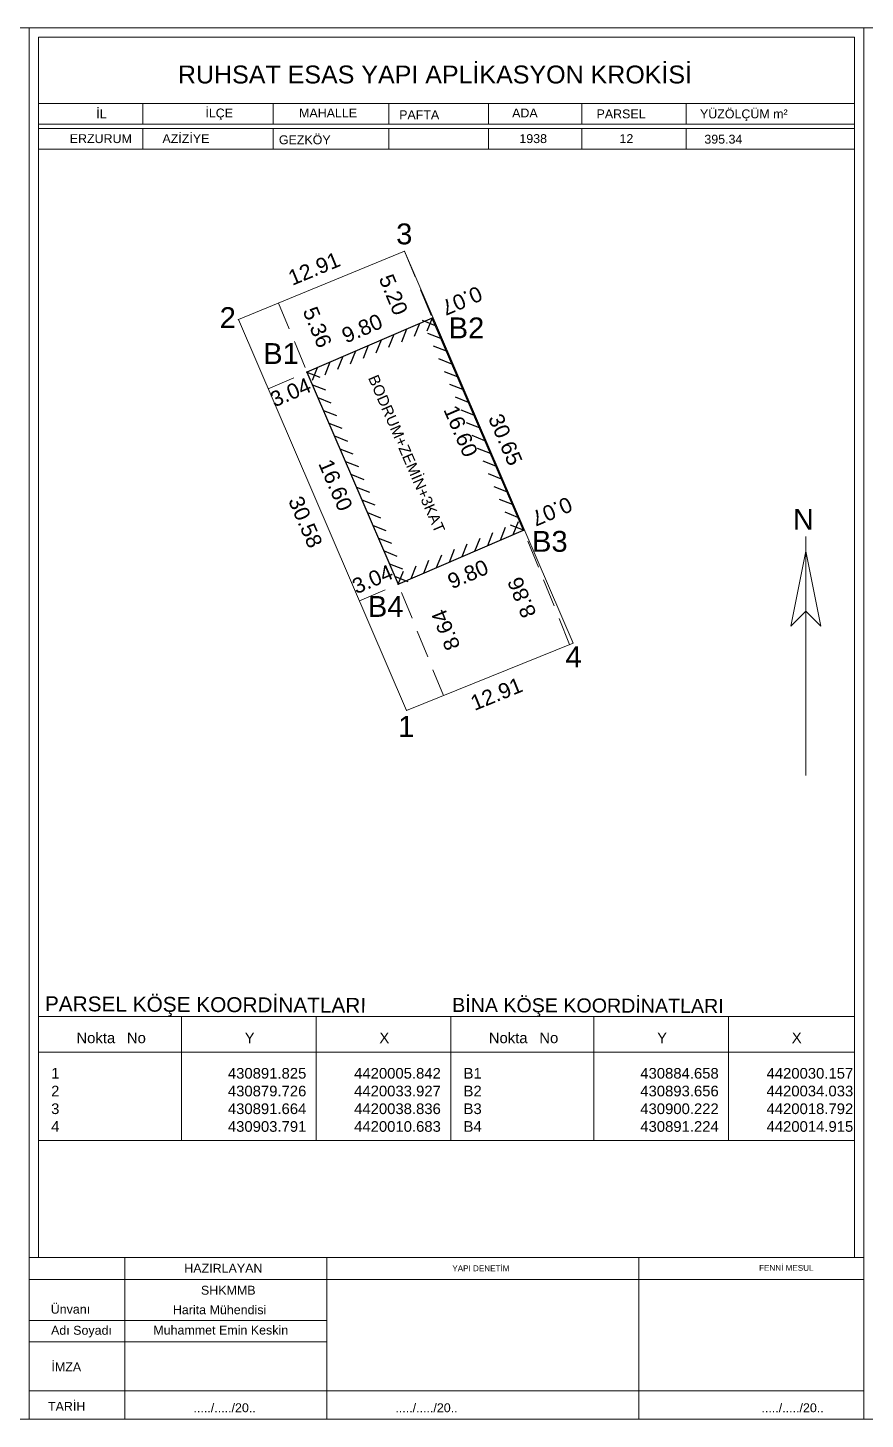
# Model space of a CAD drawing. Header units: millimetres. Extents: x -2145 to 33996, y -835 to 2363.
# Drawn here: x 4843 to 6348, y -835 to 1665 of the extents above; entities that cross this region are included whole.
import ezdxf

# ---------------------------------------------------------------- set-up
doc = ezdxf.new("R2010")
doc.units = ezdxf.units.MM
for name, color, linetype, lineweight in [('arcCGDM_antet', 85, 'Continuous', 20), ('EMSALHESAP', 1, 'Continuous', 30), ('KO_C', 96, 'Continuous', 0), ('KO_M', 18, 'Continuous', 0), ('KO_R', 1, 'Continuous', 0), ('NADI', 7, 'Continuous', 0), ('PARSELKÖŞENOKTA', 1, 'Continuous', 0), ('PARSELSINIRI', 3, 'Continuous', 0), ('ROL_CEPHE', 1, 'Continuous', 0), ('ROL_DİK', 4, 'Continuous', 0), ('TEFRIS_TWA', 173, 'Continuous', 9), ('ÇERÇEVE', 232, 'Continuous', 0)]:
    doc.layers.add(name, color=color, linetype=linetype, lineweight=lineweight)
doc.styles.get("Standard").update_dxf_attribs({"font": 'arial.ttf'})

# ---------------------------------------------------------------- blocks, each defined once
blk = doc.blocks.new('1')
at = {"layer": 'TEFRIS_TWA'}
for p, q in [((0, -36.92), (0, 36.92)), ((-4.62, 9.23), (0, 32.31)), ((0, 32.31), (4.62, 9.23)), ((0, 13.85), (-4.62, 9.23)), ((4.62, 9.23), (0, 13.85))]:
    blk.add_line(p, q, dxfattribs=at)

msp = doc.modelspace()

# ---------------------------------------------------------------- linework, layer by layer
for p, q in [((5547.17, 1133.81), (5537.92, 1110.58)), ((5576.02, 1130.03), (5552.79, 1139.27)), ((5570.13, 1143.7), (5560.88, 1120.47)), ((5570.13, 1143.7), (5560.88, 1120.47)), ((5478.29, 1104.14), (5469.04, 1080.91)), ((5501.25, 1114.03), (5492, 1090.8)), ((5524.21, 1123.92), (5514.96, 1100.69)), ((5585.91, 1107.07), (5562.68, 1116.31)), ((5432.37, 1084.36), (5423.12, 1061.13)), ((5455.33, 1094.25), (5446.08, 1071.02)), ((5595.8, 1084.11), (5572.57, 1093.35)), ((5363.49, 1054.68), (5354.24, 1031.45)), ((5386.45, 1064.58), (5377.2, 1041.35)), ((5409.41, 1074.47), (5400.16, 1051.24)), ((5605.69, 1061.15), (5582.46, 1070.39)), ((5345.17, 1046.8), (5368.4, 1037.56)), ((5345.17, 1046.8), (5368.4, 1037.56)), ((5615.58, 1038.19), (5592.35, 1047.43)), ((5355.07, 1023.84), (5378.3, 1014.59)), ((5364.96, 1000.88), (5388.19, 991.63)), ((5625.47, 1015.23), (5602.24, 1024.47)), ((5635.37, 992.27), (5612.14, 1001.51)), ((5374.85, 977.92), (5398.08, 968.67)), ((5645.26, 969.31), (5622.03, 978.55)), ((5384.74, 954.96), (5407.97, 945.71)), ((5655.15, 946.35), (5631.92, 955.59)), ((5394.63, 932), (5417.86, 922.75)), ((5665.04, 923.39), (5641.81, 932.63)), ((5404.52, 909.04), (5427.75, 899.79)), ((5674.93, 900.43), (5651.7, 909.67)), ((5414.41, 886.08), (5437.64, 876.83)), ((5684.82, 877.47), (5661.59, 886.71)), ((5424.3, 863.12), (5447.53, 853.87)), ((5694.71, 854.51), (5671.48, 863.75)), ((5434.19, 840.16), (5457.42, 830.91)), ((5704.6, 831.55), (5681.37, 840.79)), ((5444.09, 817.2), (5467.32, 807.95)), ((5714.49, 808.58), (5691.26, 817.83)), ((5453.98, 794.24), (5477.21, 784.99)), ((5724.39, 785.62), (5701.16, 794.87)), ((5715.97, 754.78), (5725.21, 778.01)), ((5463.87, 771.28), (5487.1, 762.03)), ((5670.05, 734.99), (5679.29, 758.22)), ((5693.01, 744.89), (5702.25, 768.12)), ((5734.28, 762.66), (5711.05, 771.91)), ((5734.28, 762.66), (5711.05, 771.91)), ((5473.76, 748.32), (5496.99, 739.07)), ((5483.65, 725.35), (5506.88, 716.11)), ((5601.17, 705.32), (5610.41, 728.55)), ((5624.13, 715.21), (5633.37, 738.44)), ((5647.09, 725.1), (5656.33, 748.33)), ((5493.54, 702.39), (5516.77, 693.15)), ((5555.25, 685.54), (5564.49, 708.77)), ((5578.21, 695.43), (5587.45, 718.66)), ((5503.43, 679.43), (5526.66, 670.19)), ((5509.33, 665.76), (5518.57, 688.99)), ((5509.33, 665.76), (5518.57, 688.99)), ((5532.29, 675.65), (5541.53, 698.88))]:
    msp.add_line(p, q)
for p in [(5570.13, 1143.7), (5345.17, 1046.8), (5734.28, 762.66), (5509.33, 665.76)]:
    msp.add_point(p)
at = {"layer": 'arcCGDM_antet', "ltscale": 10}
for points in [[(1845.97, 1665.32), (4845.97, 1665.32), (4845.97, -834.68), (1845.97, -834.68)], [(6345.97, 1665.32), (8845.97, 1665.32), (8845.97, -834.68), (6345.97, -834.68)]]:
    msp.add_lwpolyline(points, close=True, dxfattribs=at)
at = {"layer": 'EMSALHESAP'}
msp.add_lwpolyline([(5345.17, 1046.8), (5509.33, 665.76), (5734.28, 762.66), (5570.13, 1143.7), (5345.17, 1046.8)], close=True, dxfattribs=at)
at = {"layer": 'KO_C'}
for p, q in [((4862.7, -111.32), (5603.91, -111.32)), ((4862.7, -111.32), (4862.7, -334.24)), ((5119.85, -111.32), (5119.85, -334.24)), ((5361.88, -111.32), (5361.88, -334.24)), ((5603.91, -111.32), (5603.91, -334.24)), ((5603.91, -111.32), (6329.26, -111.32)), ((5603.91, -111.32), (5603.91, -334.24)), ((5861.06, -111.32), (5861.06, -334.24)), ((6103.09, -111.32), (6103.09, -334.24)), ((4862.7, -175.01), (5603.91, -175.01)), ((5603.91, -175.01), (6329.26, -175.01)), ((4862.7, -334.24), (5603.91, -334.24)), ((5603.91, -334.24), (6329.26, -334.24))]:
    msp.add_line(p, q, dxfattribs=at)
at = {"layer": 'PARSELKÖŞENOKTA'}
for p in [(5520.32, 1263.78), (5221.87, 1141.05), (5823.51, 559.94), (5524.35, 438.91)]:
    msp.add_point(p, dxfattribs=at)
at = {"layer": 'PARSELSINIRI'}
msp.add_lwpolyline([(5221.87, 1141.05), (5520.32, 1263.78), (5823.51, 559.94), (5524.35, 438.91), (5221.87, 1141.05)], close=True, dxfattribs=at)
at = {"layer": 'ROL_DİK'}
for p, q in [((5520.68, 1263.93), (5539.7, 1217.69)), ((5549.21, 1194.57), (5568.23, 1148.32)), ((5294.19, 1170.79), (5313.2, 1124.54)), ((5571.74, 1144.4), (5570.13, 1143.7)), ((5322.71, 1101.42), (5341.73, 1055.18)), ((5275.42, 1016.75), (5321.34, 1036.53)), ((5344.3, 1046.42), (5345.17, 1046.8)), ((5735.88, 763.36), (5734.28, 762.66)), ((5761.05, 696.48), (5742.3, 742.83)), ((5761.05, 696.48), (5742.3, 742.83)), ((5439.57, 635.71), (5485.49, 655.49)), ((5508.45, 665.38), (5509.33, 665.76)), ((5534.05, 604.64), (5515.3, 650.99)), ((5789.18, 626.95), (5770.43, 673.3)), ((5789.18, 626.95), (5770.43, 673.3)), ((5817.31, 557.43), (5798.56, 603.78)), ((5817.31, 557.43), (5798.56, 603.78)), ((5562.18, 535.12), (5543.43, 581.47)), ((5590.3, 465.59), (5571.55, 511.94))]:
    msp.add_line(p, q, dxfattribs=at)
at = {"layer": 'ÇERÇEVE'}
for p, q in [((6345.97, 1665.32), (4845.97, 1665.32)), ((6345.97, 1665.32), (4845.97, 1665.32)), ((4845.97, 1665.32), (4845.97, -834.68)), ((6345.97, -834.68), (6345.97, 1665.32)), ((4862.7, 1648.61), (4862.7, -543.96)), ((4862.7, 1648.61, 0.08), (6329.26, 1648.61, 0.07)), ((6329.26, -544.07), (6329.26, 1648.61)), ((6329.26, 1529.24), (4862.7, 1529.24)), ((5050.07, 1529.18), (5050.07, 1492.24)), ((5284.24, 1529.18), (5284.24, 1492.24)), ((5492.61, 1529.18), (5492.61, 1492.24)), ((5671.72, 1529.18), (5671.72, 1492.24)), ((5839.33, 1529.18), (5839.33, 1492.24)), ((6026.65, 1529.18), (6026.65, 1492.24)), ((6329.26, 1492.45), (4862.7, 1492.45)), ((6329.26, 1484.28), (4862.7, 1484.28)), ((5050.07, 1484.23), (5050.07, 1447.58)), ((5284.24, 1484.23), (5284.24, 1447.58)), ((5492.61, 1484.23), (5492.61, 1447.58)), ((5671.72, 1484.23), (5671.72, 1447.58)), ((5839.33, 1484.23), (5839.33, 1447.58)), ((6026.65, 1484.23), (6026.65, 1447.58)), ((6329.26, 1447.58), (4862.7, 1447.58)), ((4845.97, -834.68, 41538.99), (4845.97, -543.96, 42173.77)), ((4845.97, -543.96, 44730.44), (6345.97, -543.96, 661.96)), ((5017.98, -543.96), (5017.98, -834.68)), ((5380.78, -543.96), (5380.78, -834.68)), ((5941.81, -543.96), (5941.81, -834.68)), ((6345.97, -834.68, 34717.07), (6345.97, -543.96, 661.96)), ((4845.97, -583.96, 44730.44), (6345.97, -583.96, 661.96)), ((5380.78, -657.65), (4845.97, -657.65)), ((5380.78, -695.54), (4845.97, -695.54)), ((6345.97, -783.72), (4845.97, -783.72)), ((4845.97, -834.68, 41538.99), (6345.97, -834.68, 34717.07))]:
    msp.add_line(p, q, dxfattribs=at)

# ---------------------------------------------------------------- block references
at = {"layer": 'ÇERÇEVE', "xscale": 5.819821107589375, "yscale": 5.819821107589375, "zscale": 6.25, "rotation": 1.001791226195066e-05}
msp.add_blockref('1', (6241.89, 536.66, 0.06), dxfattribs=at)

# ---------------------------------------------------------------- texts
for s, height, rotation, p in [('BODRUM+ZEMİN+3KAT', 19.5, 293.38523, (5454.73, 1036.36)), ('PARSEL KÖŞE KOORDİNATLARI', 26.75, 359.69112, (4874.14, -101.46)), ('BİNA KÖŞE KOORDİNATLARI', 25.25, 359.78202, (5606.11, -103.04))]:
    msp.add_text(s, height=height, rotation=rotation).set_placement(p)
at = {"layer": 'KO_M'}
for s, height, p in [('Nokta', 19.107, (4930.77, -159.09)), ('No', 19.107, (5021.53, -159.09)), ('Y', 19.11, (5233.3, -159.09)), ('X', 19.11, (5475.33, -159.09)), ('Nokta', 19.107, (5671.98, -159.09)), ('No', 19.107, (5762.74, -159.09)), ('Y', 19.11, (5974.51, -159.09)), ('X', 19.11, (6216.54, -159.09)), ('B1', 19.107, (5626.6, -222.78)), ('B2', 19.107, (5626.6, -254.63)), ('B3', 19.107, (5626.6, -286.47)), ('B4', 19.107, (5626.6, -318.32))]:
    msp.add_text(s, height=height, dxfattribs=at).set_placement(p)
at = {"layer": 'KO_R'}
for s, height, p in [('1', 19.11, (4885.39, -222.78)), ('430891.825', 19.107, (5203.05, -222.78)), ('4420005.842', 19.1074, (5429.95, -222.78)), ('430884.658', 19.107, (5944.26, -222.78)), ('4420030.157', 19.1074, (6171.16, -222.78)), ('2', 19.11, (4885.39, -254.63)), ('430879.726', 19.107, (5203.05, -254.63)), ('4420033.927', 19.1074, (5429.95, -254.63)), ('430893.656', 19.107, (5944.26, -254.63)), ('4420034.033', 19.1074, (6171.16, -254.63)), ('3', 19.11, (4885.39, -286.47)), ('430891.664', 19.107, (5203.05, -286.47)), ('4420038.836', 19.1074, (5429.95, -286.47)), ('430900.222', 19.107, (5944.26, -286.47)), ('4420018.792', 19.1074, (6171.16, -286.47)), ('4', 19.11, (4885.39, -318.32)), ('430903.791', 19.107, (5203.05, -318.32)), ('4420010.683', 19.1074, (5429.95, -318.32)), ('430891.224', 19.107, (5944.26, -318.32)), ('4420014.915', 19.1074, (6171.16, -318.32))]:
    msp.add_text(s, height=height, dxfattribs=at).set_placement(p)
at = {"layer": 'NADI'}
for s, p in [('3', (5505.48, 1276.28)), ('2', (5188.29, 1125.82)), ('B2', (5599.82, 1107.38)), ('B1', (5266.48, 1061.31)), ('B3', (5749.67, 723.85)), ('B4', (5454.5, 606.91)), ('4', (5809.82, 516.41)), ('1', (5508.93, 391.34))]:
    msp.add_text(s, height=37.5, dxfattribs=at).set_placement(p)
at = {"layer": 'ROL_CEPHE'}
for s, rotation, p in [('12.91', 22.35427, (5318.73, 1201.7)), ('9.80', 23.30621, (5415.31, 1097.97)), ('16.60', 293.30622, (5590, 979.41)), ('30.65', 293.30458, (5670.33, 964.2)), ('16.60', 293.30622, (5365.05, 882.5)), ('30.58', 293.30622, (5310.91, 816.2)), ('9.80', 23.3062, (5605.57, 656.32)), ('12.91', 22.02622, (5646.32, 437.82))]:
    msp.add_text(s, height=27.5, rotation=rotation, dxfattribs=at).set_placement(p)
at = {"layer": 'ROL_DİK'}
for s, rotation, p in [('5.20', 292.35428, (5473.8, 1215.26)), ('0.07', 203.30458, (5652.48, 1202.36)), ('5.36', 292.35428, (5337.09, 1156.84)), ('3.04', 23.30621, (5286.73, 983.14)), ('0.07', 203.30458, (5814.22, 823.71)), ('3.04', 23.30621, (5433.99, 647.31)), ('8.86', 112.02623, (5758.11, 612.1)), ('8.86', 112.02623, (5758.11, 612.1)), ('8.64', 112.02623, (5621.35, 553.83))]:
    msp.add_text(s, height=27.5, rotation=rotation, dxfattribs=at).set_placement(p)
at = {"layer": 'ÇERÇEVE'}
for s, height, p in [('RUHSAT ESAS YAPI APLİKASYON KROKİSİ', 32.1673, (5113.32, 1565.36)), ('İL', 15.99, (4966.48, 1502.67)), ('İLÇE', 15.99, (5162.57, 1504.3)), ('MAHALLE', 15.99, (5330.98, 1504.3)), ('PAFTA', 15.99, (5510.88, 1501.05)), ('ADA', 15.99, (5713.93, 1504.3)), ('PARSEL', 15.99, (5865.66, 1502.67)), ('YÜZÖLÇÜM m²', 15.9903, (6051.55, 1502.67)), ('AZİZİYE', 15.99, (5085.42, 1458.19)), ('GEZKÖY', 15.99, (5294.66, 1456.16)), ('ERZURUM', 15.99, (4918.82, 1458.24)), ('1938', 15.99, (5726.94, 1458.24)), ('12', 15.99, (5906.9, 1458.24)), ('395.34', 15.987, (6059.43, 1457.21)), ('N', 37.21, (6218.65, 763.68)), ('HAZIRLAYAN', 16.019, (5124.7, -571.58)), ('YAPI DENETİM', 10.4179, (5606.44, -568.81)), ('FENNİ MESUL', 10.4179, (6157.83, -568.11)), ('SHKMMB', 16.019, (5154.65, -611)), ('Ünvanı', 16.019, (4884.64, -645.08)), ('Harita Mühendisi', 16.0192, (5104.16, -646.13)), ('Adı Soyadı', 16.019, (4885.22, -682.98)), ('Muhammet Emin Keskin', 16.0192, (5068.95, -682.64)), ('İMZA', 16.019, (4885.94, -748.84)), ('TARİH', 16.019, (4879.71, -819.68)), ('...../...../20..', 16.0192, (5141.26, -822.2)), ('...../...../20..', 16.0192, (5504.06, -822.2)), ('...../...../20..', 16.0192, (6162.06, -822.2))]:
    msp.add_text(s, height=height, rotation=0.00001, dxfattribs=at).set_placement(p)

doc.saveas('drawing.dxf')
